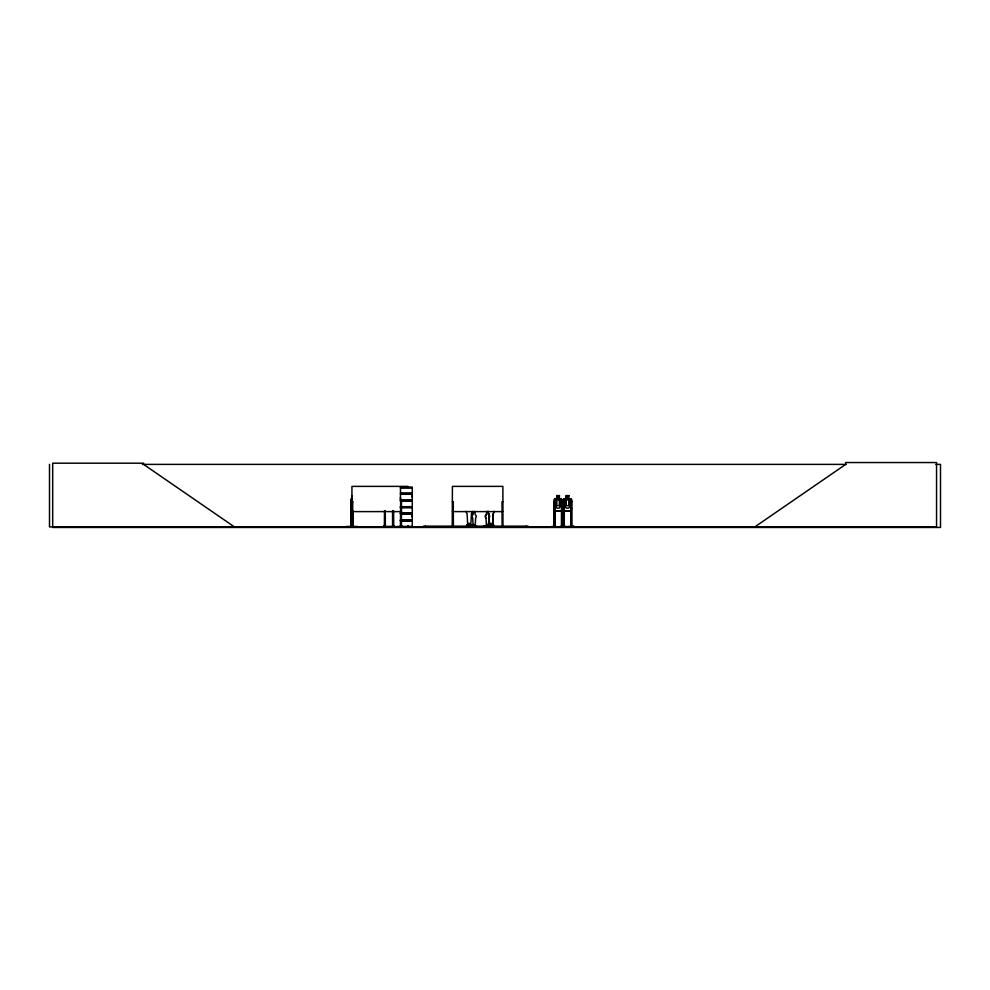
<?xml version="1.0" encoding="UTF-8"?>
<svg xmlns="http://www.w3.org/2000/svg" width="990" height="990" viewBox="0 0 990 990"><rect width="100%" height="100%" fill="white"/><g stroke="black" fill="none" stroke-linecap="round" stroke-linejoin="round"><path stroke-width="1.49" d="M400.467 500.074L400.467 494.282L412.273 494.282L412.261 500.074L400.467 500.074L400.48 497.178M412.261 517.028L412.261 514.119L400.467 514.119M412.261 497.178L412.261 494.282M471.599 525.888L472.812 525.925M396.99 526.457L412.706 526.445M470.782 525.715L471.463 513.562A3.156 3.094 -90 0 0 472.366 511.323M487.959 511.323A3.156 3.094 -90 0 0 488.874 513.562L489.518 525.715L492.649 525.715L493.255 513.562A3.156 3.094 -90 0 0 494.159 511.323M492.649 525.715L493.292 513.562M352.465 514.936L352.564 511.434M351.178 505.605L351.326 503.551M351.277 505.605L351.425 503.551M346.24 526.457L357.514 526.457M468.579 523.772L469.557 523.97L468.579 524.156M469.371 523.636L468.542 523.871L469.446 524.168M469.025 523.772L468.716 523.636M474.284 525.084L473.666 524.96L474.284 524.774M491.448 523.648L491.139 524.354M491.708 524.069L490.879 523.698M353.207 511.137L352.923 515.035L351.858 514.936M350.918 501.707L350.943 526.928L351.376 498.713M562.196 508.142L561.206 511.224L554.808 511.224L553.967 508.142L554.932 511.125L561.194 511.125M570.673 511.224L571.601 508.142M556.232 526.928L551.579 526.866L574.052 526.457L569.584 526.866M565.612 526.853L560.117 526.866M385.147 526.866L385.16 526.012M473.282 511.768L473.121 514.565A2.104 2.067 -90 0 0 472.688 517.869L473.146 525.975L475.212 525.975L475.633 517.869A2.104 2.067 -90 0 0 475.175 514.565L474.668 511.372M452.232 526.457L452.418 486.375L502.883 486.375L502.957 526.928M352.836 513.909L352.304 511.063L352.465 513.897M487.674 524.774L487.835 524.774M486.733 511.545L486.424 514.565A2.104 2.067 -90 0 0 485.991 517.869L486.424 525.975M563.508 526.928L563.483 499.814L564.387 498.812M472.341 526.68C474.383 526.779 470.881 527.571 472.379 525.554L472.96 526.433M476.388 526.655L475.175 526.68L475.819 525.554C474.618 526.903 477.601 527.15 476.029 526.705M467.849 526.903L467.255 526.915M471.141 526.928L471.24 524.873M470.881 526.89L471.426 526.185M474.767 526.185L474.668 526.928L476.079 526.185M486.102 525.554L486.919 526.928L486.474 526.185L482.811 526.903L493.367 526.89M484.234 526.185L483.652 526.767M485.954 526.928L485.137 526.519M486.709 526.655L484.234 526.519M490.248 526.903L487.612 526.89L489.097 526.519L488.961 524.873M488.54 526.915L489.456 526.903L488.874 526.519M492.871 526.705L493.725 526.519L493.738 524.873L492.884 524.873M400.443 526.692L400.641 501.707L401.482 501.707L401.42 526.928M566.243 498.812L564.882 499.851L564.882 505.643L566.243 508.13L568.792 508.13L570.153 505.643L570.153 499.851L568.792 498.812L568.928 495.606L566.156 495.606L566.243 498.812L566.292 495.705L568.842 495.705M754.801 526.928L845.683 464.384L845.683 462.54L936.552 462.54L936.552 526.928L49.5 526.928L49.5 464.384M383.043 526.866L385.555 526.804L384.343 526.012L384.343 526.928L384.528 510.605M475.596 526.928L475.472 525.554L475.584 526.519M478.677 526.928L466.352 526.915M479.073 526.928L466.637 526.705M466.896 526.928L466.599 524.873L467.453 524.873M470.04 526.928L470.596 526.903M489.171 526.928L488.664 525.554M142.411 464.384L846.153 464.384M935.859 464.384L940.5 464.384L940.5 527.46L52.693 527.46L52.693 463.196L143.575 463.196L143.575 464.384L234.444 526.928M407.954 486.375L351.945 486.375L351.883 526.928M400.467 487.29L412.286 487.29M400.48 487.872L412.261 487.872M400.393 493.515L412.36 493.515M400.393 493.874L412.36 493.874M351.722 495.606L351.747 498.812M559.474 495.606L556.689 495.606L556.788 498.812L555.427 499.851L555.427 505.643L556.788 508.13L559.325 508.13L560.699 505.643L560.699 499.851L559.325 498.812L559.424 495.606M556.788 495.705L559.375 495.705M556.739 498.713L554.833 498.713L553.967 499.814L554.016 526.928L553.88 526.012L554.969 526.012L554.969 526.928M559.424 498.713L561.231 498.713L562.196 499.802L562.258 526.928M566.206 498.713L564.3 498.713L563.483 499.814M568.879 498.713L570.698 498.713L571.651 499.802L571.663 526.928M351.289 498.812L351.512 502.747M554.883 498.812L561.194 498.812M564.337 498.812L570.661 498.812L571.564 499.851L571.564 526.928M351.066 499.814L351.512 515.035M562.147 499.802L561.974 526.928M400.393 500.482L412.36 500.482M400.393 500.841L412.36 500.841M400.467 501.249L412.273 501.249L412.273 506.831L400.356 506.991L412.286 507.14M351.24 501.707L350.732 526.928M351.883 501.707L352.786 501.707M452.418 501.707L453.272 501.707L453.371 526.928M502.883 501.707L502.029 501.707L502.128 526.928M553.967 501.707L554.883 501.707L554.808 526.928M561.355 501.707L562.258 501.707M563.434 501.707L564.337 501.707L564.263 526.928M571.725 501.707L570.822 501.707L570.735 526.928M400.48 506.682L412.261 506.682M400.467 507.35L412.286 507.375L412.261 512.956L400.467 512.956M400.48 507.709L412.261 507.709M564.337 511.125L570.661 511.125M570.723 511.224L564.275 511.224L563.434 508.142L564.387 511.125M351.945 511.607L401.482 511.607M452.418 511.607L502.883 511.607M400.393 513.365L412.36 513.365M488.874 513.562L489.555 525.715M400.393 513.723L412.36 513.723M353.133 513.934L353.232 511.149M351.957 516.483L351.957 517.523M351.834 518.141L352.589 518.141M400.467 519.923L412.273 519.923L412.273 514.119M400.393 520.319L412.36 520.319M400.393 520.678L412.36 520.678M400.467 521.087L412.273 521.087L412.273 526.68M468.753 524.143L469.26 523.92M473.48 524.589L473.48 526.433L473.455 524.589L474.433 524.589L474.321 526.519M467.688 525.715L470.819 525.715M486.399 525.975L489.58 525.925M350.658 526.012L351.314 526.012M353.084 526.012L351.784 526.012L351.784 526.928M392.473 526.012L393.575 526.012M400.48 526.012L401.482 526.012M562.345 526.012L561.268 526.012L561.157 526.928M564.424 526.012L563.347 526.012L563.347 526.928M570.735 526.012L571.812 526.012M392.436 526.866L394.8 526.42L383.118 526.42L385.617 526.928M475.225 526.259L476.623 526.259M394.812 526.457L392.3 526.928M551.64 526.457L556.17 526.457M565.636 526.457L560.006 526.928M569.522 526.457L574.052 526.457M493.985 526.903L483.058 526.655L484.147 526.433M472.044 526.928L472.379 526.655M503.143 526.866L502.982 526.012M392.77 526.866L392.646 510.605L392.56 526.928M487.959 511.372L488.491 514.565A2.104 2.067 -90 0 1 488.899 517.869L488.491 525.975L488.899 517.869A2.104 2.067 -90 0 0 488.491 514.565M351.302 510.196L351.165 508.142L351.203 510.196M467.726 525.715L467.082 513.562A3.156 3.094 -90 0 1 466.179 511.323M571.428 526.012L571.428 526.928M571.082 526.012L571.106 526.928M570.97 501.707L570.884 526.928M564.176 501.707L564.077 526.928M563.718 526.012L563.694 526.928M561.652 526.012L561.627 526.928M561.516 501.707L561.429 526.928M556.838 495.705L556.838 498.812M554.722 501.707L554.722 526.928M554.128 501.707L554.239 526.928M528.054 526.928L528.054 526.148L423.448 526.148L423.448 526.928M526.21 526.148L526.21 526.928M501.93 526.012L501.93 526.928M493.367 524.873L493.367 526.185M492.079 526.185L492.117 523.425L490.656 523.425L490.632 526.519M489.382 526.519L489.444 524.873L488.602 524.873L488.602 526.519M488.899 525.554L488.899 526.655M488.132 526.433L488.132 524.589L487.154 524.589L487.253 526.655M488.107 524.589L488.107 526.433M486.474 526.655L486.35 525.554L485.793 526.655M486.041 525.554L485.979 526.519M472.725 525.554L472.725 526.655M472.626 525.554L472.626 526.433M471.735 526.519L471.735 524.873L470.881 524.873L470.943 526.519M469.681 526.519L469.668 523.425L468.208 523.425L468.258 526.185M466.958 524.873L466.958 526.185M453.173 526.012L453.173 526.928M452.517 526.012L452.517 526.928M425.292 526.148L425.292 526.928M408.363 526.012L408.313 526.928M408.276 526.012L408.152 526.928M407.967 526.012L407.892 526.928L407.818 526.012M401.581 526.012L401.544 526.928M400.752 526.012L400.678 526.928M393.476 510.605L393.575 526.928M393.389 510.605L393.389 526.928M385.271 510.605L385.357 526.928M384.652 526.012L384.64 526.928M353.034 526.012L353.034 526.928M353.009 510.605L352.886 526.928M352.725 501.707L352.688 526.928L352.465 511.001M352.056 526.012L352.056 526.928M351.165 526.012L351.252 526.928M485.979 517.869A2.104 2.067 -90 0 1 486.399 514.565M475.472 526.655L474.816 526.89L475.497 526.779M412.286 487.501L400.467 487.513L400.48 493.119L412.273 493.119L412.273 487.525M558.88 496.225L557.246 496.225L557.246 497.265L558.88 497.265L558.88 496.225M568.334 496.225L566.701 496.225L566.701 497.265L568.334 497.265L568.334 496.225M559.325 499.851L556.788 499.851L556.788 505.643L559.325 505.643L559.325 499.851M568.792 499.851L566.243 499.851L566.243 505.643L568.792 505.643L568.792 499.851M401.928 526.928L401.928 526.012L401.866 526.928"/></g></svg>
